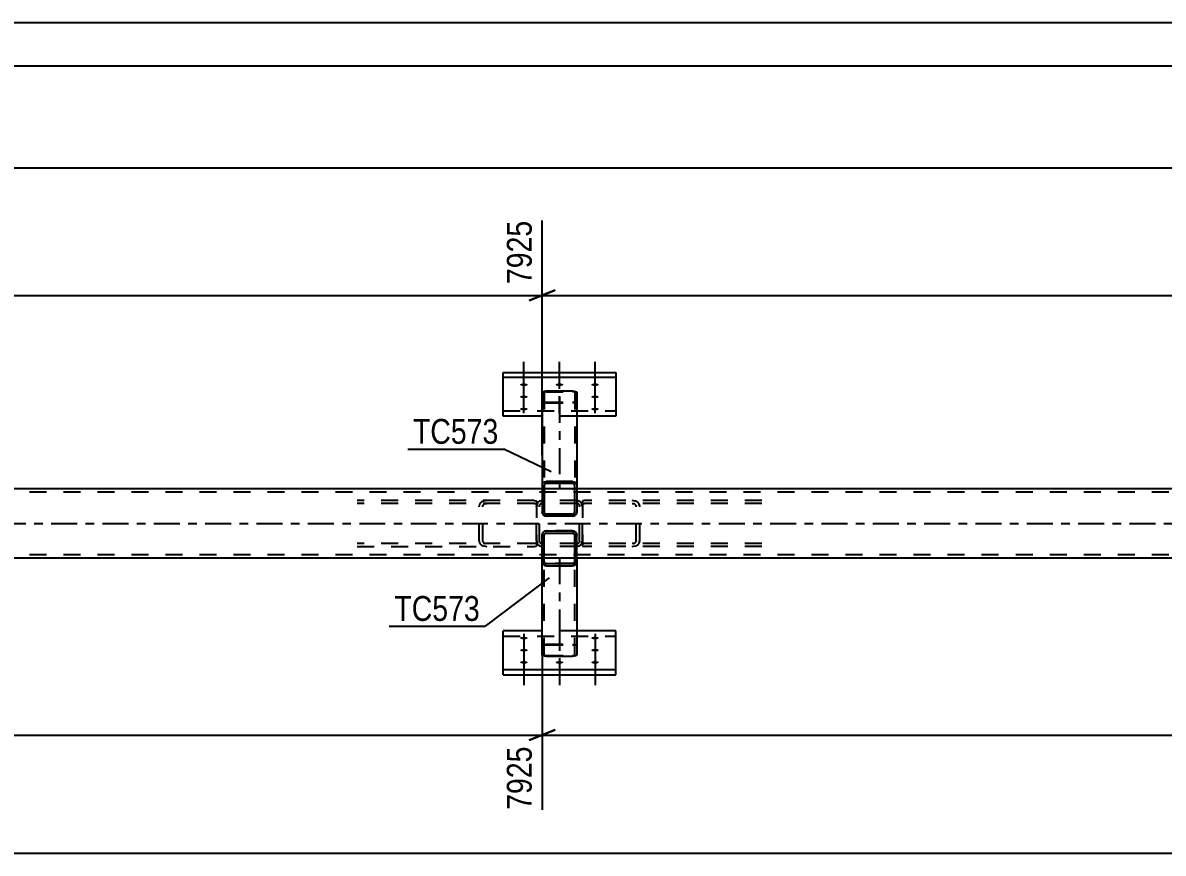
# Model space of a CAD drawing. Header units: millimetres. Extents: x -153 to 1036, y -682 to 159.
# Drawn here: x 229.5 to 360.9, y 63.3 to 158.9 of the extents above; entities that cross this region are included whole.
import ezdxf

# ---------------------------------------------------------------- set-up
doc = ezdxf.new("R2010")
doc.units = ezdxf.units.MM
doc.linetypes.add('DXK_LINE_DOT2', pattern=[3.9198, 1.9599, -1.9599])
doc.linetypes.add('DXK_LINE_DOT3', pattern=[5.9187, 2.979, -0.9799, 0.9799, -0.9799])
doc.styles.add('Arial Narrow', font='ARIALN.TTF', dxfattribs={"height": 0.2})

# ---------------------------------------------------------------- blocks, each defined once
blk = doc.blocks.new('Unknown-761548098-1163')
at = {"color": 5, "linetype": 'Continuous'}
for p, q in [((1036.19, 158.95), (-152.81, 158.95)), ((1031.19, 153.95), (-147.81, 153.95))]:
    blk.add_line(p, q, dxfattribs=at)
blk = doc.blocks.new('Part-761548098-4570 - 4503')
at = {"color": 7, "linetype": 'DXK_LINE_DOT2'}
for p, q in [((289.32, 96.87), (289.32, 97.26)), ((289.56, 97.26), (289.32, 97.26)), ((289.56, 86.14), (289.56, 97.26)), ((293.06, 97.26), (293.08, 97.26)), ((293.08, 86.14), (293.08, 97.26)), ((293.32, 97.26), (293.08, 97.26)), ((289.32, 87.18), (289.35, 87.25)), ((289.35, 87.25), (289.46, 87.3)), ((289.46, 87.3), (289.61, 87.34)), ((289.58, 87.22), (289.56, 87.18)), ((289.63, 87.24), (289.58, 87.22)), ((289.61, 87.34), (289.8, 87.35)), ((289.7, 87.26), (289.63, 87.24)), ((289.8, 87.27), (289.7, 87.26)), ((289.8, 87.35), (292.84, 87.35)), ((289.8, 87.27), (292.84, 87.27)), ((292.84, 87.35), (293.02, 87.34)), ((292.93, 87.26), (292.84, 87.27)), ((293.01, 87.24), (292.93, 87.26)), ((293.06, 87.22), (293.01, 87.24)), ((293.02, 87.34), (293.18, 87.3)), ((293.08, 87.18), (293.06, 87.22)), ((293.18, 87.3), (293.28, 87.25)), ((293.28, 87.25), (293.32, 87.18)), ((289.56, 86.14), (289.58, 86.11)), ((289.58, 86.11), (289.63, 86.09)), ((289.63, 86.09), (289.7, 86.07)), ((289.7, 86.07), (289.8, 86.06)), ((289.8, 86.06), (292.84, 86.06)), ((292.84, 86.06), (292.93, 86.07)), ((292.93, 86.07), (293.01, 86.09)), ((293.01, 86.09), (293.06, 86.11)), ((293.06, 86.11), (293.08, 86.14))]:
    blk.add_line(p, q, dxfattribs=at)
at = {"color": 2, "linetype": 'Continuous'}
for p, q in [((289.32, 86.14), (289.32, 96.87)), ((293.08, 97.26), (289.56, 97.26)), ((293.32, 97.26), (293.32, 97.26)), ((293.32, 97.26), (293.32, 86.14)), ((289.35, 86.08), (289.32, 86.14)), ((289.46, 86.03), (289.35, 86.08)), ((289.61, 85.99), (289.46, 86.03)), ((289.8, 85.98), (289.61, 85.99)), ((289.8, 85.98), (292.84, 85.98)), ((293.02, 85.99), (292.84, 85.98)), ((293.18, 86.03), (293.02, 85.99)), ((293.28, 86.08), (293.18, 86.03)), ((293.32, 86.14), (293.28, 86.08))]:
    blk.add_line(p, q, dxfattribs=at)
at = {"color": 7, "linetype": 'DXK_LINE_DOT3'}
blk.add_line((291.32, 97.26), (291.32, 86.66), dxfattribs=at)
blk = doc.blocks.new('Part-761548098-4517 - 4503')
at = {"color": 2, "linetype": 'Continuous'}
for p, q in [((289.32, 116.37), (289.35, 116.43)), ((289.32, 116.37), (289.32, 105.64)), ((289.35, 116.43), (289.46, 116.48)), ((289.46, 116.48), (289.61, 116.52)), ((289.61, 116.52), (289.8, 116.53)), ((289.8, 116.53), (292.84, 116.53)), ((292.84, 116.53), (293.02, 116.52)), ((293.02, 116.52), (293.18, 116.48)), ((293.18, 116.48), (293.28, 116.43)), ((293.28, 116.43), (293.32, 116.37)), ((293.32, 116.37), (293.32, 105.26)), ((292.84, 105.26), (289.55, 105.26)), ((293.07, 105.26), (292.84, 105.26)), ((293.32, 105.26), (293.31, 105.26))]:
    blk.add_line(p, q, dxfattribs=at)
at = {"color": 7, "linetype": 'DXK_LINE_DOT2'}
for p, q in [((289.58, 116.4), (289.56, 116.37)), ((289.56, 116.37), (289.56, 105.26)), ((289.63, 116.43), (289.58, 116.4)), ((289.7, 116.44), (289.63, 116.43)), ((289.8, 116.45), (289.7, 116.44)), ((289.8, 116.45), (292.84, 116.45)), ((292.93, 116.44), (292.84, 116.45)), ((293.01, 116.43), (292.93, 116.44)), ((293.06, 116.4), (293.01, 116.43)), ((293.08, 116.37), (293.06, 116.4)), ((293.08, 116.37), (293.08, 105.26)), ((289.35, 115.27), (289.32, 115.33)), ((289.46, 115.21), (289.35, 115.27)), ((289.61, 115.18), (289.46, 115.21)), ((289.56, 115.33), (289.58, 115.3)), ((289.58, 115.3), (289.63, 115.27)), ((289.8, 115.16), (289.61, 115.18)), ((289.63, 115.27), (289.7, 115.25)), ((289.7, 115.25), (289.8, 115.25)), ((289.8, 115.25), (292.84, 115.25)), ((289.8, 115.16), (292.84, 115.16)), ((292.84, 115.25), (292.93, 115.25)), ((293.02, 115.18), (292.84, 115.16)), ((292.93, 115.25), (293.01, 115.27)), ((293.01, 115.27), (293.02, 115.28)), ((293.02, 115.28), (293.06, 115.3)), ((293.18, 115.21), (293.02, 115.18)), ((293.06, 115.3), (293.08, 115.33)), ((293.28, 115.27), (293.18, 115.21)), ((293.32, 115.33), (293.28, 115.27)), ((289.32, 105.64), (289.32, 105.26)), ((289.55, 105.26), (289.32, 105.26)), ((292.84, 105.26), (293.02, 105.26)), ((293.06, 105.26), (293.08, 105.26)), ((293.31, 105.26), (293.07, 105.26))]:
    blk.add_line(p, q, dxfattribs=at)
at = {"color": 7, "linetype": 'DXK_LINE_DOT3'}
blk.add_line((291.32, 115.85), (291.32, 105.26), dxfattribs=at)
blk = doc.blocks.new('Part-761548098-4588 - 4503')
at = {"color": 7, "linetype": 'DXK_LINE_DOT2'}
for p, q in [((288.42, 103.9), (268, 103.9)), ((282.93, 103.9), (282.59, 103.85)), ((288.42, 103.9), (288.68, 103.86)), ((288.68, 103.86), (288.68, 98.65)), ((288.42, 103.58), (268, 103.58)), ((282.12, 103.5), (282.05, 103.26)), ((282.05, 99.26), (282.05, 103.26)), ((282.49, 103.26), (282.52, 103.38)), ((282.49, 99.26), (282.49, 103.26)), ((282.76, 103.55), (282.93, 103.58)), ((288.42, 103.58), (288.59, 103.55)), ((288.59, 103.55), (288.68, 103.51)), ((288.42, 98.94), (268, 98.94)), ((268, 98.62), (288.42, 98.62)), ((282.05, 99.26), (282.12, 99.01)), ((282.52, 99.13), (282.49, 99.26)), ((282.59, 98.67), (282.93, 98.62)), ((282.93, 98.94), (282.76, 98.96)), ((288.59, 98.96), (288.42, 98.94)), ((288.42, 98.62), (288.68, 98.65)), ((288.68, 99), (288.59, 98.96))]:
    blk.add_line(p, q, dxfattribs=at)
for centre, radius, start, end in [((282.79, 103.07), 0.802, 104.5547, 147.5896), ((282.86, 103.16), 0.401, 104.5547, 147.5896), ((282.79, 99.44), 0.802, 212.4104, 255.4453), ((282.86, 99.35), 0.401, 212.4104, 255.4453)]:
    blk.add_arc(centre, radius, start, end, dxfattribs=at)
blk = doc.blocks.new('Part-761548098-4532 - 4503')
at = {"color": 7, "linetype": 'DXK_LINE_DOT2'}
for p, q in [((289.32, 103.9), (289.07, 103.85)), ((293.32, 103.9), (289.32, 103.9)), ((293.56, 103.85), (293.32, 103.9)), ((288.73, 103.5), (288.68, 103.26)), ((288.68, 99.26), (288.68, 103.26)), ((289, 103.26), (289.02, 103.38)), ((289, 99.26), (289, 103.26)), ((289.2, 103.55), (289.32, 103.58)), ((293.32, 103.58), (289.32, 103.58)), ((293.32, 103.58), (293.44, 103.55)), ((293.61, 103.38), (293.64, 103.26)), ((293.64, 99.26), (293.64, 103.26)), ((293.96, 103.26), (293.91, 103.5)), ((293.96, 99.26), (293.96, 103.26)), ((288.68, 99.26), (288.73, 99.01)), ((289.02, 99.13), (289, 99.26)), ((289.07, 98.67), (289.32, 98.62)), ((289.32, 98.94), (289.2, 98.96)), ((293.32, 98.94), (289.32, 98.94)), ((293.32, 98.62), (289.32, 98.62)), ((293.44, 98.96), (293.32, 98.94)), ((293.32, 98.62), (293.56, 98.67)), ((293.64, 99.26), (293.61, 99.13)), ((293.91, 99.01), (293.96, 99.26))]:
    blk.add_line(p, q, dxfattribs=at)
for centre, radius, start, end in [((289.32, 103.26), 0.64, 112.5, 157.5), ((293.32, 103.26), 0.64, 22.5, 67.5), ((289.32, 103.26), 0.32, 112.5, 157.5), ((293.32, 103.26), 0.32, 22.5, 67.5), ((289.32, 99.26), 0.64, 202.5, 247.5), ((289.32, 99.26), 0.32, 202.5, 247.5), ((293.32, 99.26), 0.32, 292.5, 337.5), ((293.32, 99.26), 0.64, 292.5, 337.5)]:
    blk.add_arc(centre, radius, start, end, dxfattribs=at)
blk = doc.blocks.new('Part-761548098-4681 - 4503')
at = {"color": 2, "linetype": 'Continuous'}
for p, q in [((289.31, 105.26), (53.33, 105.26)), ((469.32, 105.26), (293.32, 105.26)), ((289.32, 97.26), (53.33, 97.26)), ((469.32, 97.26), (293.32, 97.26))]:
    blk.add_line(p, q, dxfattribs=at)
at = {"color": 7, "linetype": 'DXK_LINE_DOT2'}
for p, q in [((293.32, 105.26), (289.31, 105.26)), ((910.31, 104.86), (-27.68, 104.86)), ((910.31, 97.66), (-27.68, 97.66)), ((293.32, 97.26), (289.32, 97.26))]:
    blk.add_line(p, q, dxfattribs=at)
at = {"color": 7, "linetype": 'DXK_LINE_DOT3'}
blk.add_line((-27.68, 101.26), (910.31, 101.26), dxfattribs=at)
blk = doc.blocks.new('Part-761548098-4536 - 4503')
at = {"color": 7, "linetype": 'DXK_LINE_DOT2'}
for p, q in [((294.21, 103.9), (293.96, 103.86)), ((293.96, 103.86), (293.96, 98.65)), ((314.64, 103.9), (294.21, 103.9)), ((300.04, 103.85), (299.71, 103.9)), ((293.96, 103.51), (294.05, 103.55)), ((294.05, 103.55), (294.21, 103.58)), ((314.64, 103.58), (294.21, 103.58)), ((299.71, 103.58), (299.87, 103.55)), ((300.11, 103.38), (300.14, 103.26)), ((300.14, 99.26), (300.14, 103.26)), ((300.58, 103.26), (300.52, 103.5)), ((300.58, 99.26), (300.58, 103.26)), ((294.05, 98.96), (293.96, 99)), ((293.96, 98.65), (294.21, 98.62)), ((294.21, 98.94), (294.05, 98.96)), ((314.64, 98.94), (294.21, 98.94)), ((314.64, 98.62), (294.21, 98.62)), ((299.87, 98.96), (299.71, 98.94)), ((299.71, 98.62), (300.04, 98.67)), ((300.14, 99.26), (300.11, 99.13)), ((300.52, 99.01), (300.58, 99.26))]:
    blk.add_line(p, q, dxfattribs=at)
for centre, radius, start, end in [((299.84, 103.07), 0.802, 32.4105, 75.4453), ((299.77, 103.16), 0.401, 32.4105, 75.4453), ((299.77, 99.35), 0.401, 284.5547, 327.5895), ((299.84, 99.44), 0.802, 284.5547, 327.5895)]:
    blk.add_arc(centre, radius, start, end, dxfattribs=at)
blk = doc.blocks.new('Bolt-761548098-4647 - 4503')
at = {"linetype": 'Continuous'}
for points in [[(287.22, 87.92), (287.13, 87.92), (287.04, 87.93), (286.96, 87.94), (286.89, 87.97), (286.84, 87.99), (286.8, 88.02), (286.78, 88.05), (286.78, 88.08), (286.8, 88.11), (286.84, 88.14), (286.89, 88.17), (286.96, 88.19), (287.04, 88.2), (287.13, 88.21), (287.22, 88.22), (287.31, 88.21), (287.4, 88.2), (287.48, 88.19), (287.54, 88.17), (287.6, 88.14), (287.64, 88.11), (287.65, 88.08), (287.65, 88.05), (287.64, 88.02), (287.6, 87.99), (287.54, 87.97), (287.48, 87.94), (287.4, 87.93), (287.31, 87.92)], [(295.42, 87.92), (295.33, 87.92), (295.24, 87.93), (295.16, 87.94), (295.09, 87.97), (295.04, 87.99), (295, 88.02), (294.98, 88.05), (294.98, 88.08), (295, 88.11), (295.04, 88.14), (295.09, 88.17), (295.16, 88.19), (295.24, 88.2), (295.33, 88.21), (295.42, 88.22), (295.51, 88.21), (295.6, 88.2), (295.68, 88.19), (295.74, 88.17), (295.8, 88.14), (295.84, 88.11), (295.85, 88.08), (295.85, 88.05), (295.84, 88.02), (295.8, 87.99), (295.74, 87.97), (295.68, 87.94), (295.6, 87.93), (295.51, 87.92)], [(287.22, 86.51), (287.13, 86.52), (287.04, 86.53), (286.96, 86.54), (286.89, 86.56), (286.84, 86.59), (286.8, 86.62), (286.78, 86.65), (286.78, 86.68), (286.8, 86.71), (286.84, 86.74), (286.89, 86.76), (286.96, 86.79), (287.04, 86.8), (287.13, 86.81), (287.22, 86.81), (287.31, 86.81), (287.4, 86.8), (287.48, 86.79), (287.54, 86.76), (287.6, 86.74), (287.64, 86.71), (287.65, 86.68), (287.65, 86.65), (287.64, 86.62), (287.6, 86.59), (287.54, 86.56), (287.48, 86.54), (287.4, 86.53), (287.31, 86.52)], [(295.42, 86.51), (295.33, 86.52), (295.24, 86.53), (295.16, 86.54), (295.09, 86.56), (295.04, 86.59), (295, 86.62), (294.98, 86.65), (294.98, 86.68), (295, 86.71), (295.04, 86.74), (295.09, 86.76), (295.16, 86.79), (295.24, 86.8), (295.33, 86.81), (295.42, 86.81), (295.51, 86.81), (295.6, 86.8), (295.68, 86.79), (295.74, 86.76), (295.8, 86.74), (295.84, 86.71), (295.85, 86.68), (295.85, 86.65), (295.84, 86.62), (295.8, 86.59), (295.74, 86.56), (295.68, 86.54), (295.6, 86.53), (295.51, 86.52)], [(287.22, 85.11), (287.13, 85.11), (287.04, 85.12), (286.96, 85.14), (286.89, 85.16), (286.84, 85.19), (286.8, 85.22), (286.78, 85.25), (286.78, 85.28), (286.8, 85.31), (286.84, 85.34), (286.89, 85.36), (286.96, 85.38), (287.04, 85.4), (287.13, 85.41), (287.22, 85.41), (287.31, 85.41), (287.4, 85.4), (287.48, 85.38), (287.54, 85.36), (287.6, 85.34), (287.64, 85.31), (287.65, 85.28), (287.65, 85.25), (287.64, 85.22), (287.6, 85.19), (287.54, 85.16), (287.48, 85.14), (287.4, 85.12), (287.31, 85.11)], [(291.32, 85.11), (291.23, 85.11), (291.14, 85.12), (291.06, 85.14), (290.99, 85.16), (290.94, 85.19), (290.9, 85.22), (290.88, 85.25), (290.88, 85.28), (290.9, 85.31), (290.94, 85.34), (290.99, 85.36), (291.06, 85.38), (291.14, 85.4), (291.23, 85.41), (291.32, 85.41), (291.41, 85.41), (291.5, 85.4), (291.58, 85.38), (291.64, 85.36), (291.7, 85.34), (291.74, 85.31), (291.75, 85.28), (291.75, 85.25), (291.74, 85.22), (291.7, 85.19), (291.64, 85.16), (291.58, 85.14), (291.5, 85.12), (291.41, 85.11)], [(295.42, 85.11), (295.33, 85.11), (295.24, 85.12), (295.16, 85.14), (295.09, 85.16), (295.04, 85.19), (295, 85.22), (294.98, 85.25), (294.98, 85.28), (295, 85.31), (295.04, 85.34), (295.09, 85.36), (295.16, 85.38), (295.24, 85.4), (295.33, 85.41), (295.42, 85.41), (295.51, 85.41), (295.6, 85.4), (295.68, 85.38), (295.74, 85.36), (295.8, 85.34), (295.84, 85.31), (295.85, 85.28), (295.85, 85.25), (295.84, 85.22), (295.8, 85.19), (295.74, 85.16), (295.68, 85.14), (295.6, 85.12), (295.51, 85.11)]]:
    blk.add_hatch(color=1, dxfattribs=at).paths.add_polyline_path(points)
at = {"color": 1, "linetype": 'Continuous'}
for p, q in [((287.22, 88.55), (287.22, 85.44)), ((295.42, 88.55), (295.42, 85.44)), ((287.22, 87.15), (287.22, 84.03)), ((295.42, 87.15), (295.42, 84.03)), ((287.22, 85.75), (287.22, 82.63)), ((291.32, 85.75), (291.32, 82.63)), ((295.42, 85.75), (295.42, 82.63))]:
    blk.add_line(p, q, dxfattribs=at)
at = {"color": 1, "linetype": 'DXK_LINE_DOT2'}
blk.add_line((291.32, 88.55), (291.32, 85.44), dxfattribs=at)
blk = doc.blocks.new('Bolt-761548098-4648 - 4503')
at = {"linetype": 'Continuous'}
for points in [[(287.22, 117.4), (287.31, 117.4), (287.4, 117.39), (287.48, 117.37), (287.54, 117.35), (287.6, 117.33), (287.64, 117.3), (287.65, 117.27), (287.65, 117.24), (287.64, 117.2), (287.6, 117.18), (287.54, 117.15), (287.48, 117.13), (287.4, 117.11), (287.31, 117.1), (287.22, 117.1), (287.13, 117.1), (287.04, 117.11), (286.96, 117.13), (286.89, 117.15), (286.84, 117.18), (286.8, 117.2), (286.78, 117.24), (286.78, 117.27), (286.8, 117.3), (286.84, 117.33), (286.89, 117.35), (286.96, 117.37), (287.04, 117.39), (287.13, 117.4)], [(291.32, 117.4), (291.41, 117.4), (291.5, 117.39), (291.58, 117.37), (291.64, 117.35), (291.7, 117.33), (291.74, 117.3), (291.75, 117.27), (291.75, 117.24), (291.74, 117.2), (291.7, 117.18), (291.64, 117.15), (291.58, 117.13), (291.5, 117.11), (291.41, 117.1), (291.32, 117.1), (291.23, 117.1), (291.14, 117.11), (291.06, 117.13), (290.99, 117.15), (290.94, 117.18), (290.9, 117.2), (290.88, 117.24), (290.88, 117.27), (290.9, 117.3), (290.94, 117.33), (290.99, 117.35), (291.06, 117.37), (291.14, 117.39), (291.23, 117.4)], [(295.42, 117.4), (295.51, 117.4), (295.6, 117.39), (295.68, 117.37), (295.74, 117.35), (295.8, 117.33), (295.84, 117.3), (295.85, 117.27), (295.85, 117.24), (295.84, 117.2), (295.8, 117.18), (295.74, 117.15), (295.68, 117.13), (295.6, 117.11), (295.51, 117.1), (295.42, 117.1), (295.33, 117.1), (295.24, 117.11), (295.16, 117.13), (295.09, 117.15), (295.04, 117.18), (295, 117.2), (294.98, 117.24), (294.98, 117.27), (295, 117.3), (295.04, 117.33), (295.09, 117.35), (295.16, 117.37), (295.24, 117.39), (295.33, 117.4)], [(287.22, 116), (287.31, 116), (287.4, 115.99), (287.48, 115.97), (287.54, 115.95), (287.6, 115.92), (287.64, 115.9), (287.65, 115.86), (287.65, 115.83), (287.64, 115.8), (287.6, 115.77), (287.54, 115.75), (287.48, 115.73), (287.4, 115.71), (287.31, 115.7), (287.22, 115.7), (287.13, 115.7), (287.04, 115.71), (286.96, 115.73), (286.89, 115.75), (286.84, 115.77), (286.8, 115.8), (286.78, 115.83), (286.78, 115.86), (286.8, 115.9), (286.84, 115.92), (286.89, 115.95), (286.96, 115.97), (287.04, 115.99), (287.13, 116)], [(295.42, 116), (295.51, 116), (295.6, 115.99), (295.68, 115.97), (295.74, 115.95), (295.8, 115.92), (295.84, 115.9), (295.85, 115.86), (295.85, 115.83), (295.84, 115.8), (295.8, 115.77), (295.74, 115.75), (295.68, 115.73), (295.6, 115.71), (295.51, 115.7), (295.42, 115.7), (295.33, 115.7), (295.24, 115.71), (295.16, 115.73), (295.09, 115.75), (295.04, 115.77), (295, 115.8), (294.98, 115.83), (294.98, 115.86), (295, 115.9), (295.04, 115.92), (295.09, 115.95), (295.16, 115.97), (295.24, 115.99), (295.33, 116)], [(287.22, 114.6), (287.31, 114.59), (287.4, 114.58), (287.48, 114.57), (287.54, 114.55), (287.6, 114.52), (287.64, 114.49), (287.65, 114.46), (287.65, 114.43), (287.64, 114.4), (287.6, 114.37), (287.54, 114.35), (287.48, 114.32), (287.4, 114.31), (287.31, 114.3), (287.22, 114.3), (287.13, 114.3), (287.04, 114.31), (286.96, 114.32), (286.89, 114.35), (286.84, 114.37), (286.8, 114.4), (286.78, 114.43), (286.78, 114.46), (286.8, 114.49), (286.84, 114.52), (286.89, 114.55), (286.96, 114.57), (287.04, 114.58), (287.13, 114.59)], [(295.42, 114.6), (295.51, 114.59), (295.6, 114.58), (295.68, 114.57), (295.74, 114.55), (295.8, 114.52), (295.84, 114.49), (295.85, 114.46), (295.85, 114.43), (295.84, 114.4), (295.8, 114.37), (295.74, 114.35), (295.68, 114.32), (295.6, 114.31), (295.51, 114.3), (295.42, 114.3), (295.33, 114.3), (295.24, 114.31), (295.16, 114.32), (295.09, 114.35), (295.04, 114.37), (295, 114.4), (294.98, 114.43), (294.98, 114.46), (295, 114.49), (295.04, 114.52), (295.09, 114.55), (295.16, 114.57), (295.24, 114.58), (295.33, 114.59)]]:
    blk.add_hatch(color=1, dxfattribs=at).paths.add_polyline_path(points)
at = {"color": 1, "linetype": 'Continuous'}
for p, q in [((287.22, 116.76), (287.22, 119.88)), ((291.32, 116.76), (291.32, 119.88)), ((295.42, 116.76), (295.42, 119.88)), ((287.22, 115.36), (287.22, 118.48)), ((295.42, 115.36), (295.42, 118.48)), ((287.22, 113.96), (287.22, 117.08)), ((295.42, 113.96), (295.42, 117.08))]:
    blk.add_line(p, q, dxfattribs=at)
at = {"color": 1, "linetype": 'DXK_LINE_DOT2'}
blk.add_line((291.32, 113.96), (291.32, 117.08), dxfattribs=at)
blk = doc.blocks.new('Part-761548098-4751 - 4503')
at = {"color": 2, "linetype": 'Continuous'}
for p, q in [((284.82, 83.84), (284.82, 88.89)), ((289.32, 88.89), (284.82, 88.89)), ((297.82, 88.89), (293.32, 88.89)), ((297.82, 83.84), (297.82, 88.89)), ((284.82, 84.44), (297.82, 84.44)), ((284.82, 83.84), (297.82, 83.84))]:
    blk.add_line(p, q, dxfattribs=at)
at = {"color": 7, "linetype": 'DXK_LINE_DOT2'}
for p, q in [((284.82, 88.29), (297.82, 88.29)), ((293.32, 88.89), (289.32, 88.89))]:
    blk.add_line(p, q, dxfattribs=at)
blk = doc.blocks.new('Part-761548098-4752 - 4503')
at = {"color": 2, "linetype": 'Continuous'}
for p, q in [((284.82, 113.63), (284.82, 118.67)), ((284.82, 118.67), (297.82, 118.67)), ((297.82, 118.67), (297.82, 113.63)), ((297.82, 118.07), (284.82, 118.07)), ((289.32, 113.63), (284.82, 113.63)), ((297.82, 113.63), (293.32, 113.63))]:
    blk.add_line(p, q, dxfattribs=at)
at = {"color": 7, "linetype": 'DXK_LINE_DOT2'}
for p, q in [((284.82, 114.23), (297.82, 114.23)), ((293.32, 113.63), (289.32, 113.63))]:
    blk.add_line(p, q, dxfattribs=at)
blk = doc.blocks.new('Part-761548098-4759 - 4503')
at = {"color": 2, "linetype": 'Continuous'}
for p, q in [((289.35, 100.1), (289.32, 99.92)), ((289.32, 96.88), (289.32, 99.92)), ((289.46, 100.26), (289.35, 100.1)), ((289.61, 100.36), (289.46, 100.26)), ((289.56, 99.92), (289.57, 100.01)), ((289.56, 99.92), (289.56, 99.92)), ((289.56, 96.88), (289.56, 99.92)), ((289.57, 100.01), (289.63, 100.09)), ((289.8, 100.4), (289.61, 100.36)), ((289.63, 100.09), (289.7, 100.14)), ((289.7, 100.14), (289.8, 100.16)), ((289.8, 100.4), (292.84, 100.4)), ((289.8, 100.4), (289.8, 100.4)), ((289.8, 100.16), (289.8, 100.16)), ((289.8, 100.16), (292.84, 100.16)), ((292.84, 100.4), (292.84, 100.4)), ((293.02, 100.36), (292.84, 100.4)), ((292.84, 100.16), (292.84, 100.16)), ((292.84, 100.16), (292.93, 100.14)), ((292.93, 100.14), (293.01, 100.09)), ((293.01, 100.09), (293.06, 100.01)), ((293.17, 100.26), (293.02, 100.36)), ((293.06, 100.01), (293.08, 99.92)), ((293.08, 99.92), (293.08, 99.92)), ((293.08, 96.88), (293.08, 99.92)), ((293.28, 100.1), (293.17, 100.26)), ((293.32, 99.92), (293.28, 100.1)), ((293.32, 96.88), (293.32, 99.92)), ((289.32, 96.88), (289.35, 96.7)), ((289.35, 96.7), (289.46, 96.54)), ((289.46, 96.54), (289.61, 96.44)), ((289.56, 96.88), (289.56, 96.88)), ((289.57, 96.79), (289.56, 96.88)), ((289.63, 96.71), (289.57, 96.79)), ((289.61, 96.44), (289.8, 96.4)), ((289.7, 96.66), (289.63, 96.71)), ((289.8, 96.64), (289.7, 96.66)), ((289.8, 96.64), (289.8, 96.64)), ((289.8, 96.64), (292.84, 96.64)), ((289.8, 96.4), (292.84, 96.4)), ((289.8, 96.4), (289.8, 96.4)), ((292.93, 96.66), (292.84, 96.64)), ((292.84, 96.64), (292.84, 96.64)), ((292.84, 96.4), (293.02, 96.44)), ((292.84, 96.4), (292.84, 96.4)), ((293.01, 96.71), (292.93, 96.66)), ((293.06, 96.79), (293.01, 96.71)), ((293.02, 96.44), (293.17, 96.54)), ((293.08, 96.88), (293.06, 96.79)), ((293.08, 96.88), (293.08, 96.88)), ((293.17, 96.54), (293.28, 96.7)), ((293.28, 96.7), (293.32, 96.88))]:
    blk.add_line(p, q, dxfattribs=at)
at = {"color": 7, "linetype": 'DXK_LINE_DOT2'}
for p, q in [((289.32, 99.92), (289.35, 100.1)), ((289.57, 100.01), (289.56, 99.92)), ((289.63, 100.09), (289.57, 100.01)), ((289.61, 100.36), (289.8, 100.4)), ((289.7, 100.14), (289.63, 100.09)), ((289.8, 100.16), (289.7, 100.14)), ((292.84, 100.4), (289.8, 100.4)), ((289.8, 100.16), (292.84, 100.16)), ((292.84, 100.4), (293.02, 100.36)), ((292.93, 100.14), (292.84, 100.16)), ((293.01, 100.09), (292.93, 100.14)), ((293.06, 100.01), (293.01, 100.09)), ((293.08, 99.92), (293.06, 100.01)), ((293.28, 100.1), (293.32, 99.92)), ((289.56, 97.26), (289.32, 97.26)), ((289.32, 96.88), (289.32, 96.88)), ((289.35, 96.7), (289.32, 96.88)), ((289.46, 96.54), (289.35, 96.7)), ((289.61, 96.44), (289.46, 96.54)), ((289.56, 96.88), (289.56, 96.88)), ((289.56, 96.88), (289.57, 96.79)), ((289.57, 96.79), (289.63, 96.71)), ((289.8, 96.4), (289.61, 96.44)), ((289.63, 96.71), (289.7, 96.66)), ((289.7, 96.66), (289.8, 96.64)), ((292.84, 96.64), (289.8, 96.64)), ((289.8, 96.4), (292.84, 96.4)), ((292.84, 96.64), (292.93, 96.66)), ((293.02, 96.44), (292.84, 96.4)), ((292.93, 96.66), (293.01, 96.71)), ((293.01, 96.71), (293.06, 96.79)), ((293.17, 96.54), (293.02, 96.44)), ((293.06, 96.79), (293.08, 96.88)), ((293.32, 97.26), (293.08, 97.26)), ((293.08, 96.88), (293.08, 96.88)), ((293.28, 96.7), (293.17, 96.54)), ((293.32, 96.88), (293.28, 96.7))]:
    blk.add_line(p, q, dxfattribs=at)
for centre, start, end in [((289.8, 99.92), 112.5, 157.5), ((292.84, 99.92), 22.5, 67.5)]:
    blk.add_arc(centre, 0.48, start, end, dxfattribs=at)
blk = doc.blocks.new('Part-761548098-4760 - 4503')
at = {"color": 2, "linetype": 'Continuous'}
for p, q in [((289.31, 105.63), (289.35, 105.81)), ((289.31, 105.63), (289.31, 102.59)), ((289.35, 105.81), (289.45, 105.97)), ((289.45, 105.97), (289.61, 106.07)), ((289.57, 105.72), (289.55, 105.63)), ((289.55, 105.63), (289.55, 102.59)), ((289.62, 105.8), (289.57, 105.72)), ((289.61, 106.07), (289.79, 106.11)), ((289.7, 105.85), (289.62, 105.8)), ((289.79, 105.87), (289.7, 105.85)), ((292.83, 106.11), (289.79, 106.11)), ((292.83, 105.87), (289.79, 105.87)), ((292.83, 106.11), (293.02, 106.07)), ((292.93, 105.85), (292.83, 105.87)), ((293, 105.8), (292.93, 105.85)), ((293.06, 105.72), (293, 105.8)), ((293.02, 106.07), (293.17, 105.97)), ((293.07, 105.63), (293.06, 105.72)), ((293.07, 105.63), (293.07, 102.59)), ((293.17, 105.97), (293.28, 105.81)), ((293.28, 105.81), (293.31, 105.63)), ((293.31, 105.63), (293.31, 102.59)), ((289.31, 102.59), (289.35, 102.4)), ((289.55, 102.59), (289.57, 102.5)), ((293.06, 102.5), (293.07, 102.59)), ((293.28, 102.4), (293.31, 102.59)), ((289.35, 102.4), (289.45, 102.25)), ((289.45, 102.25), (289.61, 102.14)), ((289.57, 102.5), (289.62, 102.42)), ((289.61, 102.14), (289.79, 102.11)), ((289.62, 102.42), (289.7, 102.37)), ((289.7, 102.37), (289.79, 102.35)), ((292.83, 102.35), (289.79, 102.35)), ((292.83, 102.11), (289.79, 102.11)), ((292.83, 102.35), (292.93, 102.37)), ((292.83, 102.11), (293.02, 102.14)), ((292.93, 102.37), (293, 102.42)), ((293, 102.42), (293.06, 102.5)), ((293.02, 102.14), (293.17, 102.25)), ((293.17, 102.25), (293.28, 102.4))]:
    blk.add_line(p, q, dxfattribs=at)
at = {"color": 7, "linetype": 'DXK_LINE_DOT2'}
for p, q in [((289.55, 105.26), (289.31, 105.26)), ((293.31, 105.26), (293.07, 105.26)), ((289.35, 102.4), (289.31, 102.59)), ((293.31, 102.59), (293.28, 102.4)), ((289.79, 102.11), (289.61, 102.14)), ((293.02, 102.14), (292.83, 102.11))]:
    blk.add_line(p, q, dxfattribs=at)
for centre, start, end in [((289.79, 102.59), 202.5, 247.5), ((292.83, 102.59), 292.5, 337.5)]:
    blk.add_arc(centre, 0.48, start, end, dxfattribs=at)
blk = doc.blocks.new('StraightDimension-761548098-11815 - 4503')
at = {"color": 7, "linetype": 'Continuous'}
blk.add_line((-28.68, 142.24), (911.31, 142.24), dxfattribs=at)
blk = doc.blocks.new('StraightDimension-761548098-11749 - 4503')
at = {"color": 7, "linetype": 'Continuous'}
blk.add_line((-27.68, 63.28), (910.32, 63.28), dxfattribs=at)
blk = doc.blocks.new('StraightDimension-761548098-11706 - 4503')
at = {"color": 7, "linetype": 'Continuous'}
for p, q in [((289.32, 87.89), (289.32, 68.27)), ((290.82, 77.49), (287.82, 76.29)), ((289.32, 76.89), (469.32, 76.89))]:
    blk.add_line(p, q, dxfattribs=at)
blk = doc.blocks.new('StraightDimension-761548098-4839 - 4503')
at = {"color": 7, "linetype": 'Continuous'}
for p, q in [((289.32, 109.15), (289.32, 136.16)), ((290.82, 128.14), (287.82, 126.94)), ((289.32, 127.54), (469.32, 127.54))]:
    blk.add_line(p, q, dxfattribs=at)
blk = doc.blocks.new('StraightDimension-761548098-4849 - 4503')
at = {"color": 7, "linetype": 'Continuous'}
for p, q in [((289.32, 109.15), (289.32, 136.16)), ((49.33, 127.54), (289.32, 127.54)), ((287.82, 126.94), (290.82, 128.14))]:
    blk.add_line(p, q, dxfattribs=at)
at = {"color": 0, "linetype": 'Continuous'}
blk.add_wipeout([(288.72, 136.76), (284.52, 136.76), (284.52, 128.24), (288.72, 128.24)], dxfattribs=at)
at = {"color": 3, "linetype": 'Continuous', "style": 'Arial Narrow'}
blk.add_text('7925', height=2.863, rotation=90.0002, dxfattribs=at).set_placement((288.12, 128.84))
blk = doc.blocks.new('StraightDimension-761548098-11707 - 4503')
at = {"color": 7, "linetype": 'Continuous'}
for p, q in [((289.32, 87.89), (289.32, 68.27)), ((49.33, 76.89), (289.32, 76.89)), ((287.82, 76.29), (290.82, 77.49))]:
    blk.add_line(p, q, dxfattribs=at)
at = {"color": 0, "linetype": 'Continuous'}
blk.add_wipeout([(288.72, 76.19), (284.52, 76.19), (284.52, 67.67), (288.72, 67.67)], dxfattribs=at)
at = {"color": 3, "linetype": 'Continuous', "style": 'Arial Narrow'}
blk.add_text('7925', height=2.863, rotation=90.0002, dxfattribs=at).set_placement((288.12, 68.27))
blk = doc.blocks.new('Mark-761548098-4513 - 4503')
at = {"color": 0}
blk.add_wipeout([(284.3, 110.44), (284.3, 113.44), (274.43, 113.44), (274.43, 110.44)], dxfattribs=at)
blk.add_wipeout([(284.3, 110.44), (284.3, 113.44), (274.43, 113.44), (274.43, 110.44)], dxfattribs=at)
at = {"color": 30, "linetype": 'Continuous'}
for p in [(273.83, 109.84), (290.37, 107.22)]:
    blk.add_line(p, (284.9, 109.84), dxfattribs=at)
at = {"color": 3, "style": 'Arial Narrow'}
blk.add_text('TC573', height=2.863, dxfattribs=at).set_placement((274.43, 110.44))
blk = doc.blocks.new('Mark-761548098-4566 - 4503')
at = {"color": 0}
blk.add_wipeout([(282.15, 90.04), (282.15, 93.04), (272.29, 93.04), (272.29, 90.04)], dxfattribs=at)
blk.add_wipeout([(282.15, 90.04), (282.15, 93.04), (272.29, 93.04), (272.29, 90.04)], dxfattribs=at)
at = {"color": 30, "linetype": 'Continuous'}
for p in [(290.13, 94.99), (271.69, 89.44)]:
    blk.add_line(p, (282.75, 89.44), dxfattribs=at)
at = {"color": 3, "style": 'Arial Narrow'}
blk.add_text('TC573', height=2.863, dxfattribs=at).set_placement((272.29, 90.04))

msp = doc.modelspace()

# ---------------------------------------------------------------- block references
for name in ['Unknown-761548098-1163', 'Bolt-761548098-4648 - 4503', 'Part-761548098-4752 - 4503', 'Part-761548098-4517 - 4503', 'Part-761548098-4681 - 4503', 'Part-761548098-4760 - 4503', 'Part-761548098-4588 - 4503', 'Part-761548098-4532 - 4503', 'Part-761548098-4536 - 4503', 'Part-761548098-4759 - 4503', 'Part-761548098-4570 - 4503', 'Part-761548098-4751 - 4503', 'Bolt-761548098-4647 - 4503']:
    msp.add_blockref(name, (0, 0))

# ---------------------------------------------------------------- next in the draw order: block references
for name in ['StraightDimension-761548098-11815 - 4503', 'StraightDimension-761548098-11749 - 4503']:
    msp.add_blockref(name, (0, 0))

# ---------------------------------------------------------------- next in the draw order: block references
for name in ['StraightDimension-761548098-4839 - 4503', 'Mark-761548098-4566 - 4503', 'StraightDimension-761548098-11706 - 4503']:
    msp.add_blockref(name, (0, 0))

# ---------------------------------------------------------------- next in the draw order: block references
for name in ['StraightDimension-761548098-4849 - 4503', 'StraightDimension-761548098-11707 - 4503']:
    msp.add_blockref(name, (0, 0))

# ---------------------------------------------------------------- next in the draw order: block references
msp.add_blockref('Mark-761548098-4513 - 4503', (0, 0))

doc.saveas('drawing.dxf')
